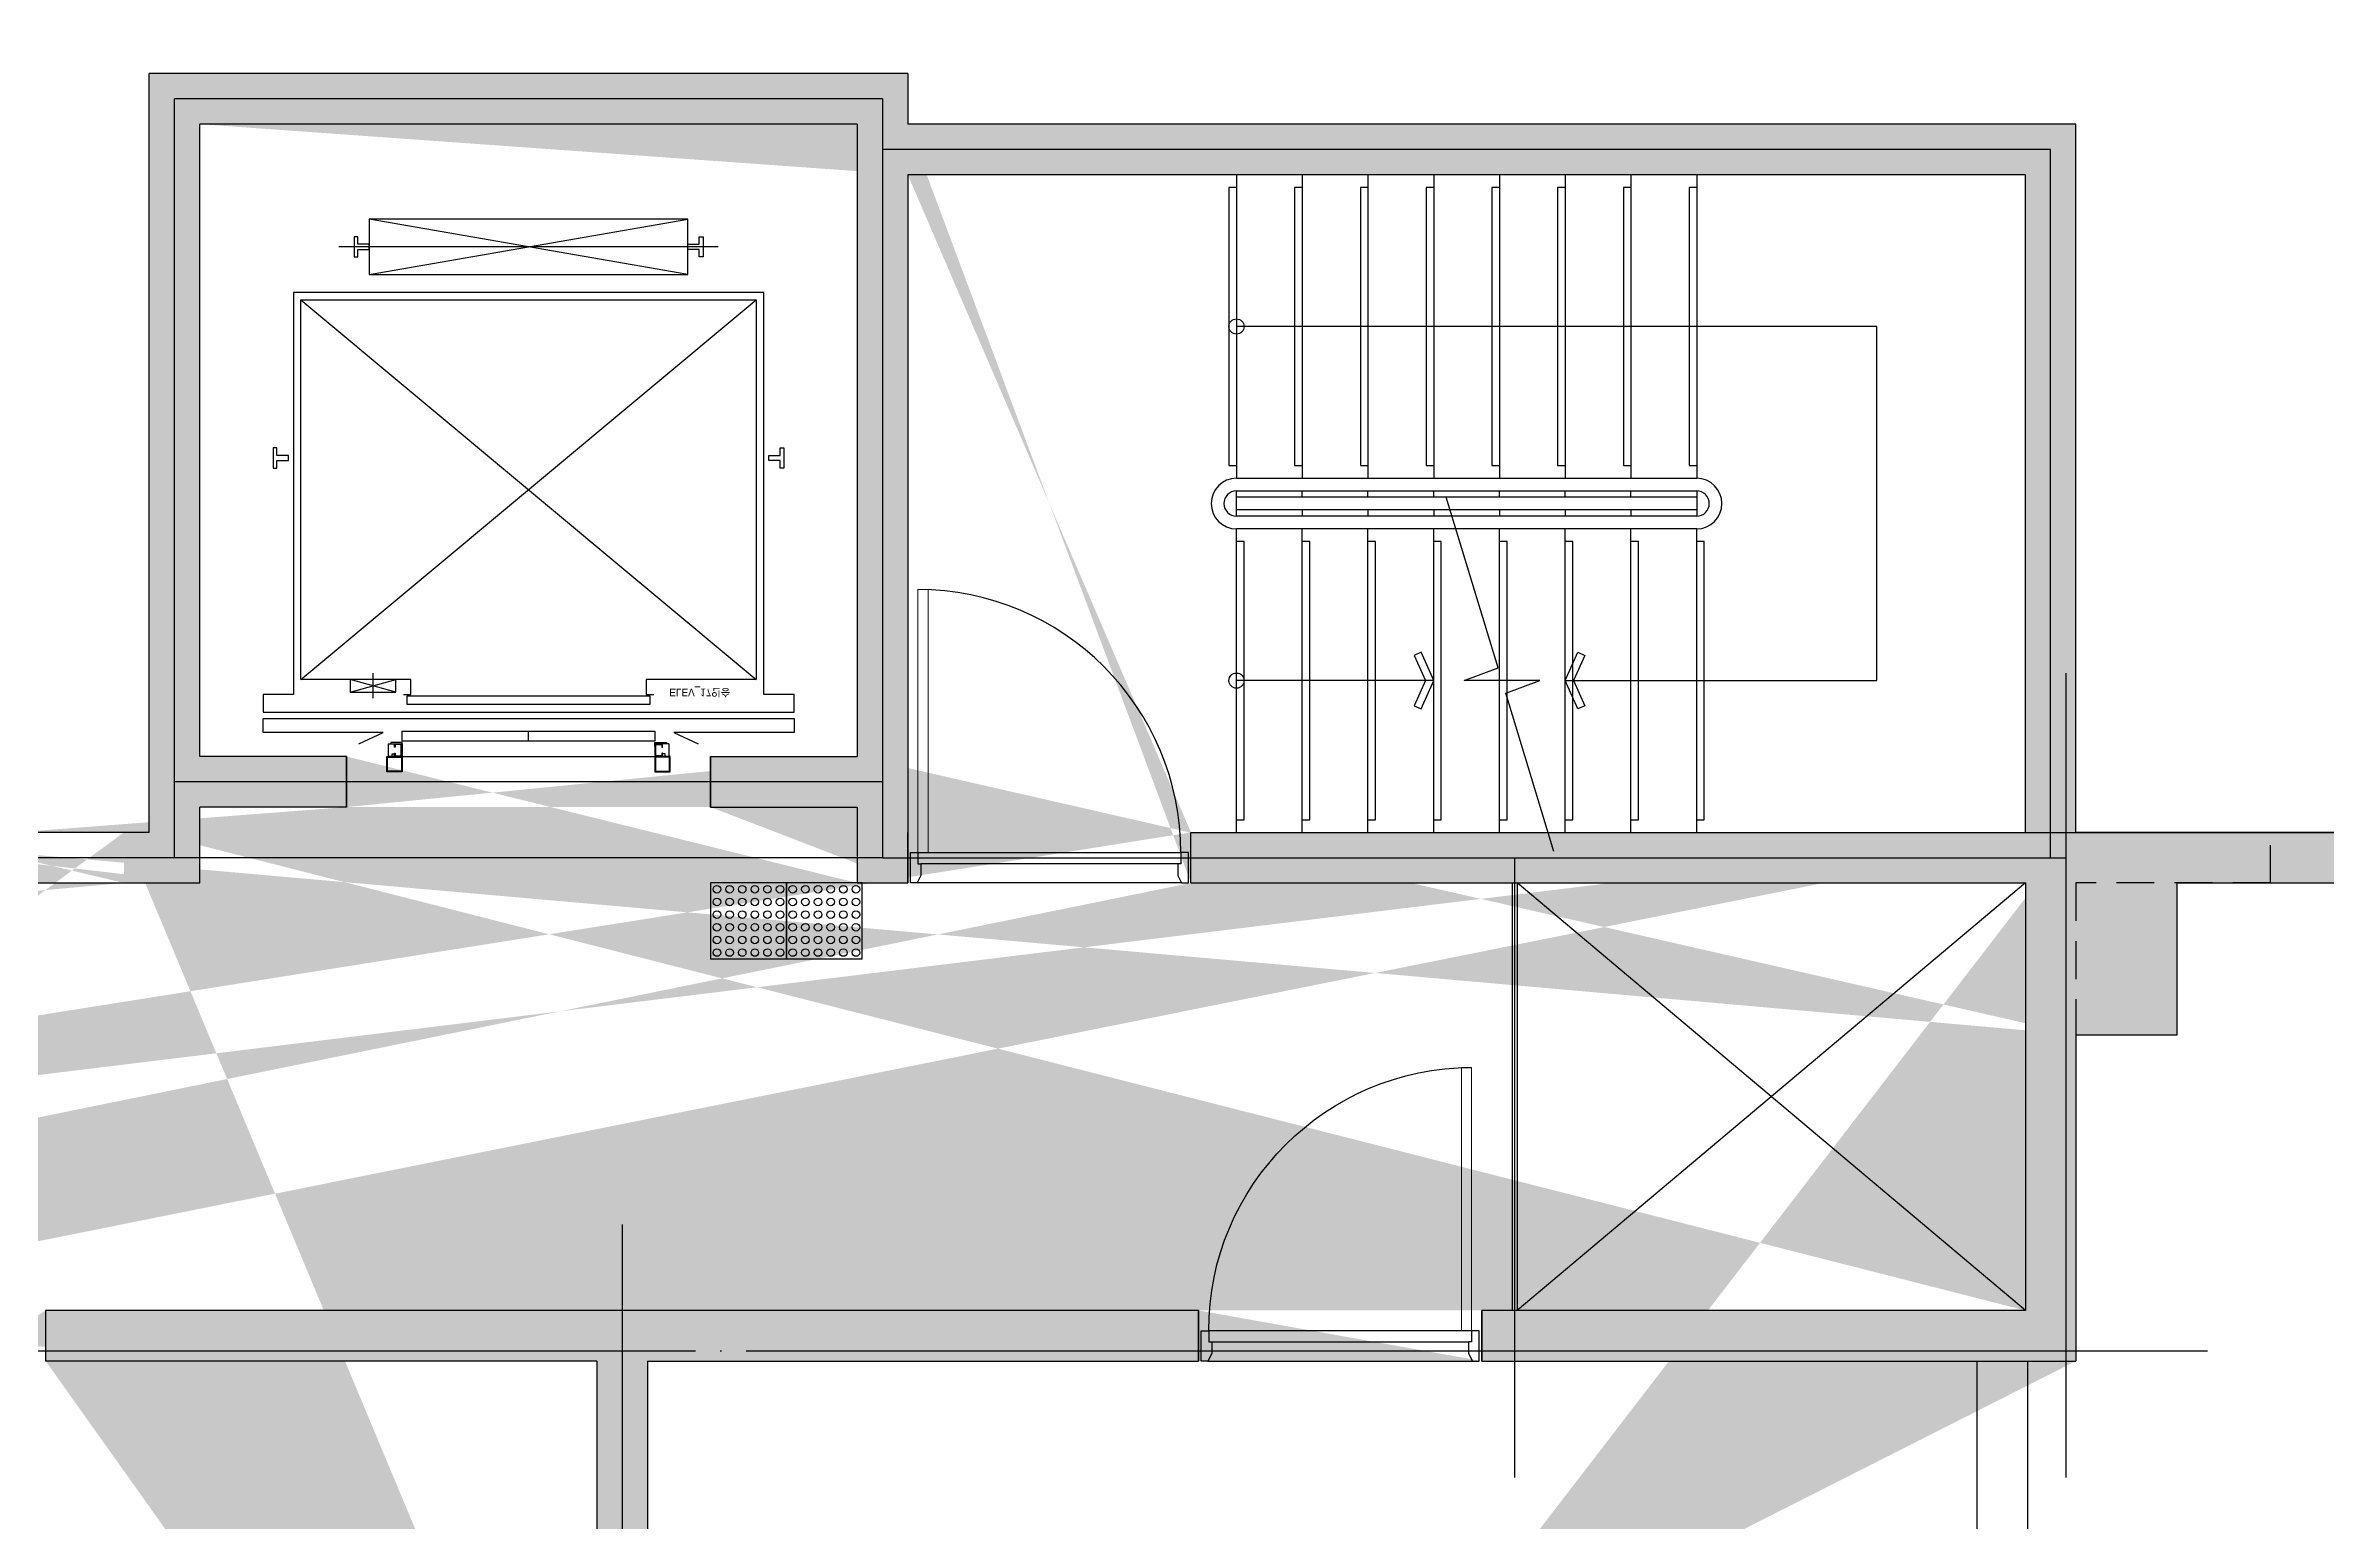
# Model space of a CAD drawing. Extents: x -1102843 to -728745, y -1929973 to -1633103.
# Drawn here: x -746225 to -737204, y -1646025 to -1640191 of the extents above; entities that cross this region are included whole.
import ezdxf
from ezdxf.enums import TextEntityAlignment as Align

# ---------------------------------------------------------------- set-up
doc = ezdxf.new("R2010")
doc.units = 0
doc.header["$LTSCALE"] = 100
doc.header["$MEASUREMENT"] = 0
for name, pattern in [('CEN', [62, 60, -1, 0, -1]), ('HID', [2.3, 1.5, -0.8]), ('xref_OC_UNIT_59B expand$0$xref_OC_UNIT_59B expand-150223$0$HID', [1.5, 1, -0.5])]:
    doc.linetypes.add(name, pattern=pattern)
doc.layers.get('0').update_dxf_attribs({"linetype": 'CONTINUOUS'})
doc.layers.get('DEFPOINTS').update_dxf_attribs({"color": 114, "linetype": 'CONTINUOUS'})
for name, color, linetype in [('3', 3, 'CONTINUOUS'), ('A-OPEN', 8, 'xref_OC_UNIT_59B expand$0$xref_OC_UNIT_59B expand-150223$0$HID'), ('A-STA', 4, 'CONTINUOUS'), ('A-STA-ELE', 6, 'CONTINUOUS'), ('A-SYM', 7, 'CONTINUOUS'), ('CEN', 1, 'CEN'), ('Col', 2, 'CONTINUOUS'), ('DOOR', 7, 'CONTINUOUS'), ('Elev', 4, 'CONTINUOUS'), ('Open', 5, 'CONTINUOUS'), ('SOLID-벽체', 252, 'CONTINUOUS'), ('Steel', 4, 'CONTINUOUS'), ('WAL', 3, 'CONTINUOUS'), ('표준형점자블럭', 8, 'CONTINUOUS')]:
    doc.layers.add(name, color=color, linetype=linetype)
doc.layers.add('DEFPOINT', color=135, linetype='CONTINUOUS', plot=False)
doc.styles.add('굴림', font='gulim.ttc')

# ---------------------------------------------------------------- blocks, each defined once
blk = doc.blocks.new('FSD-1100')
at = {"layer": 'DEFPOINT', "linetype": 'Continuous'}
for p, q in [((-10, -120), (-10, 80)), ((1110, -120), (1110, 80))]:
    blk.add_line(p, q, dxfattribs=at)
at = {"layer": 'DOOR', "linetype": 'Continuous'}
for p, q in [((30, 0), (1070, 0)), ((1058, -44), (42, -44)), ((1073, -120), (27, -120))]:
    blk.add_line(p, q, dxfattribs=at)
at = {"layer": 'DOOR', "color": 4, "lineweight": 9, "ltscale": 20}
blk.add_lwpolyline([(70, 1040), (70, 0), (30, 0), (30, 1040), (70, 1040)], dxfattribs=at)
at = {"layer": 'DOOR', "color": 7, "ltscale": 20}
for points in [[(0, 0), (30, 0), (30, -44), (42, -44), (42, -90), (27, -120), (0, -120)], [(1100, 0), (1070, 0), (1070, -44), (1058, -44), (1058, -90), (1073, -120), (1100, -120)]]:
    blk.add_lwpolyline(points, close=True, dxfattribs=at)
at = {"layer": 'DOOR', "color": 1, "ltscale": 20}
blk.add_arc((30, 0), 1040, 360, 90, dxfattribs=at)
blk = doc.blocks.new('core_기준층계단_260')
at = {"layer": 'A-STA'}
for p, q in [((-3120, 2600), (-3120, 1400)), ((-2860, 2600), (-2860, 1400)), ((-2600, 2600), (-2600, 1400)), ((-2340, 2600), (-2340, 1400)), ((-2080, 2600), (-2080, 1400)), ((-1820, 2600), (-1820, 1400)), ((-1560, 2600), (-1560, 1400)), ((-1300, 2600), (-1300, 1400)), ((-3120, 1250), (-3120, 1350)), ((-1300, 1325), (-3120, 1325)), ((-1300, 1275), (-3120, 1275)), ((-2860, 1325), (-2860, 1350)), ((-2860, 1275), (-2860, 1250)), ((-2600, 1325), (-2600, 1350)), ((-2600, 1275), (-2600, 1250)), ((-2340, 1325), (-2340, 1350)), ((-2340, 1275), (-2340, 1250)), ((-2080, 1325), (-2080, 1350)), ((-2080, 1275), (-2080, 1250)), ((-1820, 1325), (-1820, 1350)), ((-1820, 1275), (-1820, 1250)), ((-1560, 1325), (-1560, 1350)), ((-1560, 1275), (-1560, 1250)), ((-1300, 1350), (-1300, 1250)), ((-3120, 0), (-3120, 1200)), ((-2860, 0), (-2860, 1200)), ((-2600, 0), (-2600, 1200)), ((-2340, 0), (-2340, 1200)), ((-2080, 0), (-2080, 1200)), ((-1820, 0), (-1820, 1200)), ((-1560, 0), (-1560, 1200)), ((-1300, 0), (-1300, 1200))]:
    blk.add_line(p, q, dxfattribs=at)
at = {"layer": 'A-STA-ELE'}
for p, q in [((-3120, 1400), (-1300, 1400)), ((-3120, 1350), (-1300, 1350)), ((-1300, 1250), (-3120, 1250)), ((-1300, 1200), (-3120, 1200))]:
    blk.add_line(p, q, dxfattribs=at)
for points in [[(-3120, 2550), (-3150, 2550), (-3150, 1450), (-3120, 1450)], [(-2860, 2550), (-2890, 2550), (-2890, 1450), (-2860, 1450)], [(-2600, 2550), (-2630, 2550), (-2630, 1450), (-2600, 1450)], [(-2340, 2550), (-2370, 2550), (-2370, 1450), (-2340, 1450)], [(-2080, 2550), (-2110, 2550), (-2110, 1450), (-2080, 1450)], [(-1820, 2550), (-1850, 2550), (-1850, 1450), (-1820, 1450)], [(-1560, 2550), (-1590, 2550), (-1590, 1450), (-1560, 1450)], [(-1300, 2550), (-1330, 2550), (-1330, 1450), (-1300, 1450)], [(-3120, 50), (-3090, 50), (-3090, 1150), (-3120, 1150)], [(-2860, 50), (-2830, 50), (-2830, 1150), (-2860, 1150)], [(-2600, 50), (-2570, 50), (-2570, 1150), (-2600, 1150)], [(-2340, 50), (-2310, 50), (-2310, 1150), (-2340, 1150)], [(-2080, 50), (-2050, 50), (-2050, 1150), (-2080, 1150)], [(-1820, 50), (-1790, 50), (-1790, 1150), (-1820, 1150)], [(-1560, 50), (-1530, 50), (-1530, 1150), (-1560, 1150)], [(-1300, 50), (-1270, 50), (-1270, 1150), (-1300, 1150)]]:
    blk.add_lwpolyline(points, dxfattribs=at)
for centre, radius, start, end in [((-3120, 1300), 100, 90, 270), ((-1300, 1300), 100, 270, 90), ((-3120, 1300), 50, 90, 270), ((-1300, 1300), 50, 270, 90)]:
    blk.add_arc(centre, radius, start, end, dxfattribs=at)
at = {"layer": 'A-SYM'}
blk.add_line((-2340, 600), (-3120, 600), dxfattribs=at)
for points in [[(-1820, 600), (-587.5, 600), (-587.5, 2000), (-3120, 2000)], [(-1864.3, -75), (-2054.8, 550), (-1920, 600), (-2220, 600), (-2085.2, 650), (-2291, 1325)]]:
    blk.add_lwpolyline(points, dxfattribs=at)
for points in [[(-2417.4, 500.3), (-2390, 488.1), (-2340, 600), (-2390, 711.9), (-2417.4, 699.7), (-2372.9, 600)], [(-1742.6, 500.3), (-1770, 488.1), (-1820, 600), (-1770, 711.9), (-1742.6, 699.7), (-1787.1, 600)]]:
    blk.add_lwpolyline(points, close=True, dxfattribs=at)
for centre in [(-3120, 2000), (-3120, 600)]:
    blk.add_circle(centre, 30, dxfattribs=at)
blk = doc.blocks.new('표준형점자블럭')
at = {"layer": '표준형점자블럭'}
blk.add_lwpolyline([(300, 0), (300, 300), (0, 300), (0, 0)], close=True, dxfattribs=at)
for centre in [(25, 275), (75, 275), (125, 275), (175, 275), (225, 275), (275, 275), (25, 225), (25, 175), (75, 225), (75, 175), (125, 225), (125, 175), (175, 225), (175, 175), (225, 225), (225, 175), (275, 225), (275, 175), (25, 125), (75, 125), (125, 125), (175, 125), (225, 125), (275, 125), (25, 75), (25, 25), (75, 75), (75, 25), (125, 75), (125, 25), (175, 75), (175, 25), (225, 75), (225, 25), (275, 75), (275, 25)]:
    blk.add_circle(centre, 15, dxfattribs=at)
blk = doc.blocks.new('ELEV_17인승')
at = {"layer": 'Elev'}
for p, q in [((-305, 900), (-1805, -900)), ((-1805, 900), (-305, -900)), ((-2015, -750), (-2015, 750)), ((-2015, -750), (-2015, 750)), ((-2015, -750), (-2015, 750)), ((-255, 705), (-305, 525)), ((-255, 525), (-305, 705)), ((-255, 705), (-305, 525)), ((-255, 525), (-305, 705)), ((-255, 705), (-305, 525)), ((-255, 525), (-305, 705)), ((-1905, -630), (-2125, 630)), ((-1905, 630), (-2125, -630)), ((-1905, -630), (-2125, 630)), ((-1905, 630), (-2125, -630)), ((-1905, -630), (-2125, 630)), ((-1905, 630), (-2125, -630)), ((-230, 615), (-330, 615)), ((-230, 615), (-330, 615)), ((-230, 615), (-330, 615)), ((-55, 500), (-55, 545)), ((-55, 545), (-50, 545)), ((-55, 500), (-55, 545)), ((-55, 545), (-50, 545)), ((-55, 500), (-55, 545)), ((-55, 545), (-50, 545)), ((-50, 555), (0, 555)), ((-50, 555), (-50, 530)), ((-50, 555), (0, 555)), ((-50, 555), (-50, 530)), ((-50, 555), (0, 555)), ((-50, 555), (-50, 530)), ((0, 540), (0, 555)), ((0, 540), (0, 555)), ((0, 540), (0, 555)), ((-60, 500), (-100, 500)), ((-100, 500), (-100, -500)), ((-60, 500), (-100, 500)), ((-100, 500), (-100, -500)), ((-60, 500), (-100, 500)), ((-100, 500), (-100, -500)), ((-60, -500), (-60, 500)), ((-60, -500), (-60, 500)), ((-60, -500), (-60, 500)), ((-40, 500), (-55, 500)), ((-40, 500), (-55, 500)), ((-40, 500), (-55, 500)), ((0, 540), (-10, 540)), ((-10, 540), (-10, 530)), ((0, 540), (-10, 540)), ((-10, 540), (-10, 530)), ((0, 540), (-10, 540)), ((-10, 540), (-10, 530)), ((0, 530), (0, 540)), ((0, 530), (0, 540)), ((0, 530), (0, 540)), ((0, 505), (0, -505)), ((-60, 0), (-100, 0)), ((-60, 0), (-100, 0)), ((-60, 0), (-100, 0)), ((-100, -500), (-60, -500)), ((-100, -500), (-60, -500)), ((-55, -500), (-55, -545)), ((-40, -500), (-55, -500)), ((-55, -500), (-55, -545)), ((-40, -500), (-55, -500)), ((-50, -555), (-50, -530)), ((-50, -555), (-50, -530)), ((-10, -540), (-10, -530)), ((-10, -540), (-10, -530)), ((0, -540), (-10, -540)), ((0, -540), (-10, -540)), ((0, -530), (0, -540)), ((0, -530), (0, -540)), ((0, -540), (0, -555)), ((0, -540), (0, -555)), ((-55, -545), (-50, -545)), ((-55, -545), (-50, -545)), ((-50, -555), (0, -555)), ((-50, -555), (0, -555))]:
    blk.add_line(p, q, dxfattribs=at)
for points in [[(-175, -1050), (-245, -1050), (-245, -930), (-1835, -930), (-1835, 930), (-245, 930), (-245, 1050), (-175, 1050)], [(-175, -1050), (-245, -1050), (-245, -930), (-1835, -930), (-1835, 930), (-245, 930), (-245, 1050), (-175, 1050)], [(-175, -1050), (-245, -1050), (-245, -930), (-1835, -930), (-1835, 930), (-245, 930), (-245, 1050), (-175, 1050)], [(-1170, 950), (-1190, 950), (-1190, 995), (-1220, 995), (-1220, 1010), (-1140, 1010), (-1140, 995), (-1170, 995)], [(-1170, 950), (-1190, 950), (-1190, 995), (-1220, 995), (-1220, 1010), (-1140, 1010), (-1140, 995), (-1170, 995)], [(-1170, 950), (-1190, 950), (-1190, 995), (-1220, 995), (-1220, 1010), (-1140, 1010), (-1140, 995), (-1170, 995)], [(-2005, 630), (-2025, 630), (-2025, 675), (-2055, 675), (-2055, 690), (-1975, 690), (-1975, 675), (-2005, 675)], [(-2005, 630), (-2025, 630), (-2025, 675), (-2055, 675), (-2055, 690), (-1975, 690), (-1975, 675), (-2005, 675)], [(-2005, 630), (-2025, 630), (-2025, 675), (-2055, 675), (-2055, 690), (-1975, 690), (-1975, 675), (-2005, 675)], [(-255, 705), (-255, 525), (-305, 525), (-305, 705)], [(-255, 705), (-255, 525), (-305, 525), (-305, 705)], [(-255, 705), (-255, 525), (-305, 525), (-305, 705)], [(-2125, -630), (-2125, 630), (-1905, 630), (-1905, -630)], [(-2125, -630), (-2125, 630), (-1905, 630), (-1905, -630)], [(-2125, -630), (-2125, 630), (-1905, 630), (-1905, -630)], [(2.5, 502.5), (57.5, 502.5), (57.5, 557.5), (2.5, 557.5)], [(-205, -480), (-205, 480), (-240, 480), (-240, -480)], [(-205, -480), (-205, 480), (-240, 480), (-240, -480)], [(-205, -480), (-205, 480), (-240, 480), (-240, -480)], [(-47.2, 527.2), (-37.2, 527.2), (-37.2, 530), (-50, 530), (-50, 500), (0, 500), (0, 530), (-12.8, 530), (-12.8, 527.2), (-2.8, 527.2), (-2.8, 503.4), (-47.2, 503.4)], [(-47.2, 527.2), (-37.2, 527.2), (-37.2, 530), (-50, 530), (-50, 500), (0, 500), (0, 530), (-12.8, 530), (-12.8, 527.2), (-2.8, 527.2), (-2.8, 503.4), (-47.2, 503.4)], [(-47.2, 527.2), (-37.2, 527.2), (-37.2, 530), (-50, 530), (-50, 500), (0, 500), (0, 530), (-12.8, 530), (-12.8, 527.2), (-2.8, 527.2), (-2.8, 503.4), (-47.2, 503.4)], [(-47.2, -527.2), (-37.2, -527.2), (-37.2, -530), (-50, -530), (-50, -500), (0, -500), (0, -530), (-12.8, -530), (-12.8, -527.2), (-2.8, -527.2), (-2.8, -503.4), (-47.2, -503.4)], [(-47.2, -527.2), (-37.2, -527.2), (-37.2, -530), (-50, -530), (-50, -500), (0, -500), (0, -530), (-12.8, -530), (-12.8, -527.2), (-2.8, -527.2), (-2.8, -503.4), (-47.2, -503.4)], [(2.5, -502.5), (57.5, -502.5), (57.5, -557.5), (2.5, -557.5)], [(-2005, -630), (-2025, -630), (-2025, -675), (-2055, -675), (-2055, -690), (-1975, -690), (-1975, -675), (-2005, -675)], [(-2005, -630), (-2025, -630), (-2025, -675), (-2055, -675), (-2055, -690), (-1975, -690), (-1975, -675), (-2005, -675)], [(-1170, -950), (-1190, -950), (-1190, -995), (-1220, -995), (-1220, -1010), (-1140, -1010), (-1140, -995), (-1170, -995)], [(-1170, -950), (-1190, -950), (-1190, -995), (-1220, -995), (-1220, -1010), (-1140, -1010), (-1140, -995), (-1170, -995)]]:
    blk.add_lwpolyline(points, close=True, dxfattribs=at)
for points in [[(-50, 671.5), (-95, 575), (-95, 1050), (-150, 1050), (-150, -1050), (-95, -1050), (-95, -575), (-50, -671.5)], [(-50, 671.5), (-95, 575), (-95, 1050), (-150, 1050), (-150, -1050), (-95, -1050), (-95, -575), (-50, -671.5)], [(-50, 671.5), (-95, 575), (-95, 1050), (-150, 1050), (-150, -1050), (-95, -1050), (-95, -575), (-50, -671.5)], [(-245, 495), (-245, 465), (-305, 465), (-305, 900), (-1805, 900), (-1805, -900), (-305, -900), (-305, -465), (-245, -465), (-245, -495)], [(0, 500), (60, 500), (60, 560), (0, 560), (0, 500)], [(0, -500), (60, -500), (60, -560), (0, -560), (0, -500)]]:
    blk.add_lwpolyline(points, dxfattribs=at)
at = {"layer": 'DEFPOINTS', "style": '굴림'}
blk.add_text('ELEV_17인승', height=30, rotation=270, dxfattribs=at).set_placement((-253.2, -556.8), align=Align.MIDDLE_LEFT)
blk = doc.blocks.new('1동-B1층-1')
at = {"layer": 'SOLID-벽체', "linetype": 'Continuous'}
h = blk.add_hatch(color=256, dxfattribs=at)
h.dxf.hatch_style = 1
h.paths.add_polyline_path([(-9380, 2050), (-8780, 2050), (-8780, 1250), (-9380, 1250)], flags=17)
h.paths.add_polyline_path([(-9380, -2900), (-8780, -2900), (-8780, -3700), (-9380, -3700)], flags=17)
h.paths.add_polyline_path([(-9380, -5940), (-8780, -5940), (-8780, -6740), (-9380, -6740)], flags=17)
h.paths.add_polyline_path([(-16720, -130), (-16120, -130), (-16120, -930), (-16720, -930)], flags=17)
h.paths.add_polyline_path([(-16720, 4430), (-16120, 4430), (-16120, 3630), (-16720, 3630)], flags=17)
h.paths.add_polyline_path([(-16720, -3440), (-16120, -3440), (-16120, -4240), (-16720, -4240)], flags=17)
h.paths.add_polyline_path([(-42815.2, 5353.4), (-42320.1, 5014.4), (-42772.1, 4354.3), (-43267.1, 4693.2)])
h.paths.add_polyline_path([(-40719.4, 8414.6), (-40224.3, 8075.7), (-40676.2, 7415.6), (-41171.3, 7754.5)])
h.paths.add_polyline_path([(-45165.3, 1920.8), (-44670.2, 1581.8), (-45122.1, 921.7), (-45617.2, 1260.6)])
h.paths.add_polyline_path([(-37724.1, 6364), (-37229, 6025), (-37680.9, 5364.9), (-38176, 5703.9)])
h.paths.add_polyline_path([(-42170, -129.9), (-41674.9, -468.9), (-42126.9, -1129), (-42621.9, -790)])
h.paths.add_polyline_path([(5960, -2900), (5360, -2900), (5360, -3700), (5960, -3700)], flags=17)
h.paths.add_polyline_path([(5960, -5940), (5360, -5940), (5360, -6740), (5960, -6740)], flags=17)
h.paths.add_polyline_path([(-5960, -2900), (-5360, -2900), (-5360, -3700), (-5960, -3700)], flags=17)
h.paths.add_polyline_path([(-5960, -5940), (-5360, -5940), (-5360, -6740), (-5960, -6740)], flags=17)
h.paths.add_polyline_path([(-20540, -130), (-19940, -130), (-19940, -930), (-20540, -930)], flags=17)
h.paths.add_polyline_path([(-20540, 4430), (-19940, 4430), (-19940, 3630), (-20540, 3630)], flags=17)
h.paths.add_polyline_path([(-20540, -3440), (-19940, -3440), (-19940, -4240), (-20540, -4240)], flags=17)
h.paths.add_polyline_path([(-39819.9, 3302.7), (-39324.8, 2963.7), (-39776.8, 2303.6), (-40271.9, 2642.6)])
h.paths.add_polyline_path([(9380, 2050), (8780, 2050), (8780, 1250), (9380, 1250)])
h.paths.add_polyline_path([(9380, -2900), (8780, -2900), (8780, -3700), (9380, -3700)])
h.paths.add_polyline_path([(9380, -5940), (8780, -5940), (8780, -6740), (9380, -6740)])
h.paths.add_polyline_path([(-9380, -2900), (-8780, -2900), (-8780, -3700), (-9380, -3700)], flags=17)
h.paths.add_polyline_path([(-9380, -5940), (-8780, -5940), (-8780, -6740), (-9380, -6740)], flags=17)
h.paths.add_polyline_path([(-8780, 2050), (-9380, 2050), (-9380, 1250), (-8780, 1250)], flags=17)
h.paths.add_polyline_path([(-45175.1, 6969), (-45627.1, 6308.9), (-45957.1, 6534.9), (-47855.3, 3762.4), (-47525.2, 3536.4), (-47977.1, 2876.3), (-48472.2, 3215.3), (-43574.4, 10369.3), (-43079.3, 10030.3), (-43531.2, 9370.2), (-43861.3, 9596.2), (-45505.2, 7195)])
h.paths.add_polyline_path([(12450, 1250), (12850, 1250), (12850, -2900), (12450, -2900), (12450, -3700), (12850, -3700), (12850, -5940), (12450, -5940), (12450, -6740), (13050, -6740), (13050, 2050), (12450, 2050)])
h.paths.add_polyline_path([(-28925.3, -6944.4), (-28731.2, -6992.7), (-28465.1, -5925.4), (-28659.1, -5877), (-28768, -6313.7), (-31940.9, -5522.6), (-31989.3, -5716.6), (-28816.4, -6507.7)], flags=17)
h.paths.add_polyline_path([(-23030, 3930), (-23030, 4430), (-22430, 4430), (-22430, 3630), (-23030, 3630), (-23030, 3730), (-23130, 3730), (-23130, 3930)], flags=17)
h.paths.add_polyline_path([(-1970, 2050), (-1970, 1850), (-5550, 1850), (-5550, 160), (-3400, 160), (-3400, -40), (-5750, -40), (-5750, 1250), (-6150, 1250), (-6150, 2050)], flags=17)
h.paths.add_polyline_path([(-38663.5, -10122.9), (-38857.5, -10074.5), (-39244.6, -11627), (-39050.6, -11675.4)], flags=17)
h.paths.add_polyline_path([(-38562.4, -8890.7), (-38247.9, -7629.4), (-36482, -8069.7), (-36382.8, -7671.8), (-36188.7, -7720.2), (-36336.3, -8312.1), (-38102.2, -7871.8), (-38368.3, -8939.1)], flags=17)
h.paths.add_polyline_path([(-32647.3, -8355.8), (-32695.7, -8549.9), (-30037.1, -9212.8), (-29988.7, -9018.7)], flags=17)
h.paths.add_polyline_path([(-31974.5, -17479.6), (-30732.6, -17789.3), (-30647.9, -17449.7), (-30453.8, -17498.1), (-30586.9, -18031.7), (-39047.9, -15922.2), (-38634.2, -14263), (-38440.1, -14311.3), (-38805.4, -15776.5), (-32091, -17450.6), (-31607.1, -15510), (-31490.7, -15539)])
h.paths.add_polyline_path([(-29260.4, -10024.8), (-29079, -9297.1), (-29486.5, -9195.4), (-29365.6, -8710.3), (-29171.5, -8758.7), (-29244.1, -9049.8), (-28836.6, -9151.4), (-29066.4, -10073.2)], flags=17)
h.paths.add_polyline_path([(-30063.6, -13246.2), (-29869.6, -13294.5), (-29992.9, -13789.4), (-29556.3, -13898.3), (-29686.9, -14422.2), (-29881, -14373.8), (-29798.7, -14043.9), (-30235.4, -13935.1)])
h.paths.add_polyline_path([(-30401.1, -16460), (-30248.7, -15848.7), (-30054.7, -15897.1), (-30207.1, -16508.4)])
h.paths.add_polyline_path([(-33687.1, -13167.2), (-33638.8, -12973.1), (-31227.6, -13574.3), (-31276, -13768.4)], flags=17)
edge = h.paths.add_edge_path()
edge.add_line((-12850, 2050), (-12450, 2050))
edge.add_line((-12450, 2050), (-12450, 1250))
edge.add_line((-12450, 1250), (-12850, 1250))
edge.add_line((-1090, 2150), (-1670, 2150))
edge.add_line((-1090, 2350), (-1670, 2350))
edge.add_line((-1870, 2050), (-1870, 5050))
edge.add_line((-1670, 2350), (-1670, 4850))
edge.add_line((-1670, 1850), (-1670, 2150))
edge.add_line((350, 2150), (350, 2350))
edge.add_line((350, 2350), (930, 2350))
edge.add_line((-1090, 2150), (-1090, 2350))
edge.add_line((930, 1850), (1130, 1850))
edge.add_line((350, 2150), (930, 2150))
edge.add_line((1130, 5050), (-1870, 5050))
edge.add_line((930, 4850), (-1670, 4850))
edge.add_line((1130, 4650), (1130, 1850))
edge.add_line((1130, 5050), (1130, 4850))
edge.add_line((930, 2150), (930, 1850))
edge.add_line((930, 4850), (930, 2350))
edge.add_line((5750, 1250), (6150, 1250))
edge.add_line((6150, 1250), (6150, 2050))
edge.add_line((6150, 2050), (5750, 2050))
edge.add_line((1785, -3100), (100, -3100))
edge.add_line((100, -3100), (100, -5940))
edge.add_line((100, -5940), (300, -5940))
edge.add_line((300, -5940), (300, -6740))
edge.add_line((300, -6740), (-300, -6740))
edge.add_line((-300, -6740), (-300, -5940))
edge.add_line((-300, -5940), (-100, -5940))
edge.add_line((-13050, -4240), (-13450, -4240))
edge.add_line((-13450, -4240), (-13450, -2900))
edge.add_line((-13450, -2900), (-13050, -2900))
edge.add_line((-25920, -3440), (-25520, -3440))
edge.add_line((-25520, -3440), (-25520, -4240))
edge.add_line((-25520, -4240), (-26120, -4240))
edge.add_line((-33184.1, 2438.6), (-33493.2, 2692.5))
edge.add_line((-33493.2, 2692.5), (-32985.4, 3310.7))
edge.add_line((-32985.4, 3310.7), (-32521.8, 2929.9))
edge.add_line((-24470, 270), (-24070, 270))
edge.add_line((-24070, 270), (-24070, -530))
edge.add_line((-39145, -2849.7), (-39608.7, -2468.9))
edge.add_line((-39608.7, -2468.9), (-39100.9, -1850.7))
edge.add_line((-39100.9, -1850.7), (-38791.8, -2104.5))
edge.add_line((-12850, -5940), (-12450, -5940))
edge.add_line((-12450, -5940), (-12450, -6740))
edge.add_line((-12450, -6740), (-13050, -6740))
edge.add_line((-13050, 3630), (-13450, 3630))
edge.add_line((-13450, 3630), (-13450, 4430))
edge.add_line((-13450, 4430), (-12850, 4430))
edge.add_line((-100, -3100), (-100, -5940))
edge.add_line((-35003.4, -91.6), (-36123.9, 828.7))
edge.add_line((-35031, 189.9), (-36151.5, 1110.2))
edge.add_line((-39803.5, -13868.4), (-39467.2, -12519.6))
edge.add_line((-31610.4, -4610.4), (-31156.8, -2791.1))
edge.add_line((-31804.5, -4562.1), (-31610.4, -4610.4))
edge.add_line((-31804.5, -4562.1), (-31350.8, -2742.8))
edge.add_line((-33893.2, -1902.8), (-30740, -2688.9))
edge.add_line((-31156.8, -2791.1), (-28081, -3558))
edge.add_line((-33747.5, -2145.2), (-31350.8, -2742.8))
edge.add_line((-37107.4, -12314.4), (-34706, -12913.2))
edge.add_line((-37059.1, -12120.4), (-34657.6, -12719.1))
edge.add_line((-34498, -4328.5), (-34303.9, -4376.9))
edge.add_line((-34706.5, -12913.1), (-34658.1, -12719))
edge.add_line((-28024.8, -4159.5), (-27838.5, -3412.4))
edge.add_line((-28218.8, -4111.1), (-28024.8, -4159.5))
edge.add_line((-28218.8, -4111.1), (-28081, -3558))
edge.add_line((-38610, -14165.9), (-39803.5, -13868.4))
edge.add_line((-38440.1, -14311.3), (-38367.5, -14020.2))
edge.add_line((-38367.5, -14020.2), (-39561, -13722.7))
edge.add_line((-38634.2, -14263), (-38610, -14165.9))
edge.add_line((-39561, -13722.7), (-39273.1, -12568))
edge.add_line((-39467.2, -12519.6), (-39273.1, -12568))
edge.add_line((-37059.1, -12120.4), (-37107.4, -12314.4))
edge.add_line((-38634.2, -14263), (-38440.1, -14311.3))
edge.add_line((-34865.2, -6628), (-34574.9, -5463.6))
edge.add_line((-34768.9, -5415.2), (-34574.9, -5463.6))
edge.add_line((-35010.8, -6385.5), (-34768.9, -5415.2))
edge.add_line((-33893.2, -1902.8), (-34498, -4328.5))
edge.add_line((-33747.5, -2145.2), (-34303.9, -4376.9))
edge.add_line((-36184.4, -6876.2), (-35990.3, -6924.6))
edge.add_line((-37697.9, -1087.8), (-37852.5, -960.8))
edge.add_line((-36987.1, -222.3), (-37141.7, -95.3))
edge.add_line((-35031, 189.9), (-33184.1, 2438.6))
edge.add_line((-38791.8, -2104.5), (-36151.5, 1110.2))
edge.add_line((-35003.4, -91.6), (-32648.7, 2775.4))
edge.add_line((-37799.5, -1211.4), (-36123.9, 828.7))
edge.add_line((100, -40), (5750, -40))
edge.add_line((100, -2900), (1785, -2900))
edge.add_line((1785, -2900), (1785, -3100))
edge.add_line((-29420, 150), (-25920, 150))
edge.add_line((-25920, 150), (-25920, -330))
edge.add_line((-30740, 150), (-30540, 150))
edge.add_line((-26120, -2650), (-30540, -2650))
edge.add_line((-30540, -2650), (-30540, 150))
edge.add_line((-29420, -50), (-26120, -50))
edge.add_line((-26120, -50), (-26120, -330))
edge.add_line((-1970, 1850), (-1670, 1850))
edge.add_line((-30707, 5210), (-27707, 5210))
edge.add_line((-30507, 5010), (-27907, 5010))
edge.add_line((-36708.7, -6168.3), (-36048.9, -6332.8))
edge.add_line((5750, 2050), (5750, 4850))
edge.add_line((5750, 4850), (1130, 4850))
edge.add_line((2250, 1850), (5550, 1850))
edge.add_line((5550, 2050), (5550, 4650))
edge.add_line((5550, 4650), (1130, 4650))
edge.add_line((2250, 2050), (5550, 2050))
edge.add_line((-35921.9, -3012.4), (-36708.7, -6168.3))
edge.add_line((-35697.2, -2938.1), (-36466.3, -6022.6))
edge.add_line((2250, 1850), (2250, 2050))
edge.add_line((-28625.9, -2850), (-28711.8, -3194.6))
edge.add_line((-28487, 2510), (-28487, 2310))
edge.add_line((-29927, 2510), (-29927, 2310))
edge.add_line((-32648.7, 2775.4), (-32082.1, 2310))
edge.add_line((-32521.8, 2929.9), (-32010.5, 2510))
edge.add_line((-27707, 2510), (-27707, 5210))
edge.add_line((-27907, 2510), (-27907, 5010))
edge.add_line((-28487, 2310), (-24670, 2310))
edge.add_line((-32082.1, 2310), (-29927, 2310))
edge.add_line((-27707, 2510), (-24670, 2510))
edge.add_line((-28487, 2510), (-27907, 2510))
edge.add_line((-30507, 2510), (-29927, 2510))
edge.add_line((-32010.5, 2510), (-30707, 2510))
edge.add_line((-30707, 5210), (-30707, 2510))
edge.add_line((-30507, 5010), (-30507, 2510))
edge.add_line((-29420, -50), (-29420, 150))
edge.add_line((-35697.2, -2938.1), (-37799.5, -1211.4))
edge.add_line((-35921.9, -3012.4), (-37926.4, -1366))
edge.add_line((-30740, -2688.9), (-30740, 150))
edge.add_line((-26120, -2850), (-28625.9, -2850))
edge.add_line((-12850, 1250), (-12850, -5940))
edge.add_line((-1970, 2050), (-1870, 2050))
edge.add_line((5550, 160), (-2280, 160))
edge.add_line((-100, -40), (-2280, -40))
edge.add_line((-100, -3100), (-1785, -3100))
edge.add_line((-1785, -2900), (-1785, -3100))
edge.add_line((-100, -2900), (-1785, -2900))
edge.add_line((-13050, -4240), (-13050, -6740))
edge.add_line((-2280, 160), (-2280, -40))
edge.add_line((-100, -40), (-100, -2900))
edge.add_line((-36184.4, -6876.2), (-36048.9, -6332.8))
edge.add_line((-35990.3, -6924.6), (-35854.9, -6381.2))
edge.add_line((-36466.3, -6022.6), (-35010.8, -6385.5))
edge.add_line((-35854.9, -6381.2), (-34865.2, -6628))
edge.add_line((-24670, 3930), (-23950, 3930))
edge.add_line((-24470, 3730), (-23950, 3730))
edge.add_line((-25920, -330), (-24670, -330))
edge.add_line((-25920, -530), (-24070, -530))
edge.add_line((-12850, 4430), (-12850, 2050))
edge.add_line((-24670, 2150), (-24470, 2150))
edge.add_line((-24670, 1030), (-24470, 1030))
edge.add_line((-25920, -530), (-25920, -3440))
edge.add_line((-24470, 3730), (-24470, 270))
edge.add_line((-26120, -330), (-26120, -2650))
edge.add_line((-24670, 2310), (-24670, -330))
edge.add_line((-23950, 3930), (-23950, 3730))
edge.add_line((-13050, 3630), (-13050, -2900))
edge.add_line((-37926.4, -1366), (-39145, -2849.7))
edge.add_line((-28711.8, -3194.6), (-27838.5, -3412.4))
edge.add_line((-26120, -2850), (-26120, -4240))
edge.add_line((-24670, 2510), (-24670, 3930))
edge.add_line((5750, 1250), (5750, -40))
edge.add_line((5550, 1850), (5550, 160))
edge.add_line((3400, 160), (3400, -40))
edge.add_line((2280, 160), (2280, -40))
edge.add_line((100, -40), (100, -2900))
edge.add_line((-1970, 2050), (-1970, 1850))
h = blk.add_hatch(color=256, dxfattribs=at)
h.dxf.hatch_style = 1
h.paths.add_polyline_path([(1130, 5050), (-1870, 5050), (-1870, 2050), (-1970, 2050), (-1970, 1850), (-1670, 1850), (-1670, 2150), (-1090, 2150), (-1090, 2350), (-1670, 2350), (-1670, 4850), (930, 4850), (930, 2350), (350, 2350), (350, 2150), (930, 2150), (930, 1850), (1130, 1850), (1130, 4650), (5550, 4650), (5550, 2050), (2250, 2050), (2250, 1850), (5550, 1850), (5550, 160), (3400, 160), (3400, -40), (5750, -40), (5750, 1250), (6150, 1250), (6150, 2050), (5750, 2050), (5750, 4850), (1130, 4850)])
h.paths.add_polyline_path([(2280, 160), (-2280, 160), (-2280, -40), (-100, -40), (-100, -2900), (-1785, -2900), (-1785, -3100), (-100, -3100), (-100, -5940), (-300, -5940), (-300, -6740), (300, -6740), (300, -5940), (100, -5940), (100, -3100), (1785, -3100), (1785, -2900), (100, -2900), (100, -40), (2280, -40)])
h.paths.add_polyline_path([(-12450, 2050), (-12850, 2050), (-12850, 4430), (-13450, 4430), (-13450, 3630), (-13050, 3630), (-13050, -2900), (-13450, -2900), (-13450, -4240), (-13050, -4240), (-13050, -6740), (-12450, -6740), (-12450, -5940), (-12850, -5940), (-12850, 1250), (-12450, 1250)])
h = blk.add_hatch(color=256, dxfattribs=at)
h.dxf.hatch_style = 1
h.paths.add_polyline_path([(-9380, 2050), (-12450, 2050), (-12450, 1850), (-9380, 1850)])
h.paths.add_polyline_path([(-6150, 2050), (-8780, 2050), (-8780, 1850), (-6150, 1850)])
h.paths.add_polyline_path([(8780, 2050), (6150, 2050), (6150, 1850), (8780, 1850)])
h.paths.add_polyline_path([(12450, 2050), (9380, 2050), (9380, 1850), (12450, 1850)])
at = {"layer": 'CEN'}
for p, q in [((1030, 4950), (-1770, 4950, 0)), ((-1770, 1950, 0), (-1770, 4950, 0)), ((1030, 4950), (1030, 2250)), ((1030, 4950), (1030, 1950)), ((5650, 4750), (1030, 4750)), ((5650, 1950), (5650, 4750)), ((5710, 2680, 0), (5710, -500)), ((1030, 2250), (-1770, 2250)), ((5300, 2050, 0), (15200, 2050, 0)), ((1030, 1950), (-5710, 1950)), ((1030, 1950), (5710, 1950)), ((3530, 1950, 0), (3530, -500)), ((0, 500), (0, -9140)), ((0, 500), (0, -9140)), ((-5710, 0), (6270, 0))]:
    blk.add_line(p, q, dxfattribs=at)
at = {"layer": 'Col', "linetype": 'Continuous'}
for p, q in [((1130, 5050), (-1870, 5050)), ((930, 4850), (-1670, 4850)), ((-1090, 2350), (-1670, 2350)), ((-1090, 2150), (-1090, 2350)), ((350, 2150), (350, 2350)), ((350, 2350), (930, 2350)), ((-1090, 2150), (-1670, 2150)), ((350, 2150), (930, 2150)), ((-1870, 2050, 0), (-6150, 2050, 0)), ((13050, 2050), (5750, 2050)), ((930, 1850), (1130, 1850))]:
    blk.add_line(p, q, dxfattribs=at)
at = {"layer": 'Col'}
for p, q in [((-1870, 2050, 0), (-1870, 5050, 0)), ((1130, 5050), (1130, 4850)), ((-1670, 2350), (-1670, 4850)), ((930, 4850), (930, 2350)), ((5750, 4850), (1130, 4850)), ((5750, 2050), (5750, 4850)), ((5550, 4650), (1130, 4650)), ((1130, 4650), (1130, 1850)), ((5550, 2050, 0), (5550, 4650, 0)), ((-1670, 1850), (-1670, 2150)), ((930, 2150), (930, 1850)), ((2250, 1850), (2250, 2050)), ((2250, 2050), (5550, 2050)), ((-5550, 1850, 0), (-1670, 1850)), ((2250, 1850), (5550, 1850)), ((5550, 1850), (5550, 160)), ((5750, 1250), (5750, -40)), ((-2280, 160), (-2280, -40)), ((2280, 160), (-2280, 160)), ((2280, 160), (2280, -40)), ((3400, 160), (3400, -40)), ((5550, 160), (3400, 160)), ((-100, -40), (-2280, -40)), ((-100, -40), (-100, -2900)), ((100, -40), (100, -2900)), ((100, -40), (2280, -40)), ((3400, -40), (5750, -40))]:
    blk.add_line(p, q, dxfattribs=at)
at = {"layer": 'Col', "linetype": 'Continuous'}
blk.add_lwpolyline([(5750, 1250), (6150, 1250), (6150, 1850), (8780, 1850)], dxfattribs=at)
at = {"layer": 'DEFPOINT'}
for p, q in [((-1090, 2350), (-1090, 2150)), ((350, 2350), (350, 2150))]:
    blk.add_line(p, q, dxfattribs=at)
at = {"layer": 'DEFPOINT', "linetype": 'HID'}
for p, q in [((6520, 2050), (5750, 2050)), ((6520, 1850), (6520, 2050)), ((6520, 1850), (5750, 1850)), ((5750, 1850), (5750, 1250))]:
    blk.add_line(p, q, dxfattribs=at)
at = {"layer": 'Open', "linetype": 'Continuous'}
for p, q in [((5550, 1850), (3540, 160)), ((5550, 160), (3540, 1850))]:
    blk.add_line(p, q, dxfattribs=at)
at = {"layer": 'Steel'}
for p, q in [((3520, 1850), (3520, 160)), ((3540, 1850), (3540, 160))]:
    blk.add_line(p, q, dxfattribs=at)
at = {"layer": 'WAL', "linetype": 'Continuous'}
for p, q in [((5360, -2900), (5360, -40)), ((5560, -2900), (5560, -40))]:
    blk.add_line(p, q, dxfattribs=at)
at = {"xscale": -1, "rotation": 89.99976198390146}
blk.add_blockref('ELEV_17인승', (-370, 2350), dxfattribs=at)
at = {"layer": '3', "rotation": 270.0000792341963}
for p in [(350, 1850, 0), (650, 1850, 0)]:
    blk.add_blockref('표준형점자블럭', p, dxfattribs=at)
at = {"layer": 'A-OPEN', "extrusion": (0, 0, -1), "xscale": -1, "zscale": -1}
blk.add_blockref('core_기준층계단_260', (-5550, 2050), dxfattribs=at)
at = {"layer": 'DOOR'}
blk.add_blockref('FSD-1100', (1140, 1970), dxfattribs=at)
at = {"layer": 'DOOR', "xscale": -1}
blk.add_blockref('FSD-1100', (3390, 80), dxfattribs=at)

msp = doc.modelspace()

# ---------------------------------------------------------------- block references
at = {"layer": 'Col', "linetype": 'Continuous'}
msp.add_blockref('1동-B1층-1', (-743944.9, -1645351.2, 0), dxfattribs=at)

doc.saveas('drawing.dxf')
